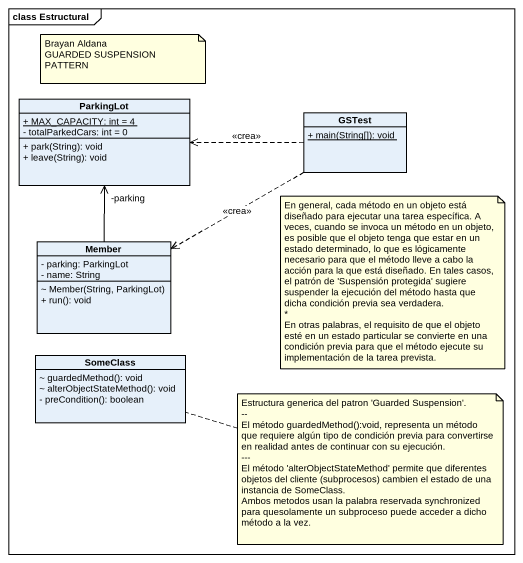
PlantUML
@startuml
mainframe class Estructural
hide circle
hide empty members
skinparam classAttributeIconSize 0
class ParkingLot {
  {static} + MAX_CAPACITY: int = 4
  - totalParkedCars: int = 0
  + park(String): void
  + leave(String): void
}
class GSTest {
  {static} + main(String[]): void
}
class Member {
  - parking: ParkingLot
  - name: String
  ~ Member(String, ParkingLot)
  + run(): void
}
class SomeClass {
  ~ guardedMethod(): void
  ~ alterObjectStateMethod(): void
  - preCondition(): boolean
}
GSTest .left.> ParkingLot : <<crea>>
GSTest .left.> Member : <<crea>>
Member -up-> "-parking" ParkingLot
note as N1
  Brayan Aldana
  GUARDED SUSPENSION PATTERN
end note
note as N2
  En general, cada método en un objeto está diseñado para ejecutar una tarea específica. A veces, cuando se invoca un método en un objeto, es posible que el objeto tenga que estar en un estado determinado, lo que es lógicamente necesario para que el método lleve a cabo la acción para la que está diseñado. En tales casos, el patrón de 'Suspensión protegida' sugiere suspender la ejecución del método hasta que dicha condición previa sea verdadera.
  *
  En otras palabras, el requisito de que el objeto esté en un estado particular se convierte en una condición previa para que el método ejecute su implementación de la tarea prevista.
end note
note right of SomeClass
  Estructura generica del patron 'Guarded Suspension'.
  ~--
  El método guardedMethod():void, representa un método que requiere algún tipo de condición previa para convertirse en realidad antes de continuar con su ejecución.
  ~---
  El método 'alterObjectStateMethod' permite que diferentes objetos del cliente (subprocesos) cambien el estado de una instancia de SomeClass.
  Ambos metodos usan la palabra reservada synchronized para quesolamente un subproceso puede acceder a dicho método a la vez.
end note
@enduml
